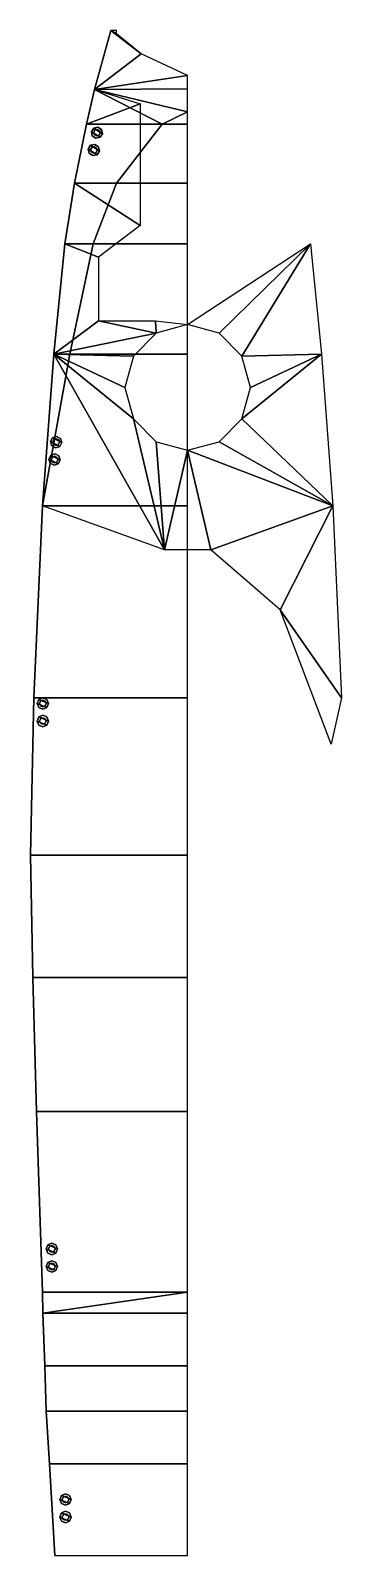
# Model space of a CAD drawing. Extents: x -3.3 to 3.2, y -16.3 to 15.8.
import ezdxf

# ---------------------------------------------------------------- set-up
doc = ezdxf.new("R2010")
doc.units = 0
doc.layers.add('0_2', color=7, linetype='CONTINUOUS')

msp = doc.modelspace()

# ---------------------------------------------------------------- linework, layer by layer
at = {"layer": '0_2'}
for points in [[(-1.62, 15.84, 2.67), (-1.96, 14.6, 1.43), (-1.96, 14.6, 1.43), (-0.98, 15.35, 1.73)], [(-1.96, 14.6, 2.57), (-1.96, 14.6, 1.43), (-1.96, 14.6, 1.43), (-1.62, 15.84, 2.67)], [(-1.62, 15.84, 2.67), (-1.62, 15.84, 2.67), (-0.98, 15.35, 1.73), (-1.5, 15.77, 2.53)], [(-1.62, 15.84, 2.67), (-1.62, 15.84, 2.67), (-1.5, 15.77, 2.53), (-1.5, 15.84, 2.67)], [(-1.96, 14.6, 1.43), (0, 14.89, 0.82), (0, 14.89, 0.82), (-0.98, 15.35, 1.73)], [(-1.96, 14.6, 1.43), (0, 14.61, 0.39), (0, 14.61, 0.39), (0, 14.89, 0.82)], [(-2.13, 13.87, 2.57), (-2.13, 13.87, 1.2), (-2.13, 13.87, 1.2), (-1.96, 14.6, 1.43)], [(-2.13, 13.87, 2.57), (-1.96, 14.6, 1.43), (-1.96, 14.6, 1.43), (-1.96, 14.6, 2.57)], [(-2.13, 13.87, 1.2), (-0.54, 13.87), (-0.54, 13.87), (-1.96, 14.6, 1.43)], [(-2.13, 13.87, 2.57), (-1.96, 14.6, 2.57), (-1, 14.3, 2.57), (-2.13, 13.87, 2.57)], [(-1.96, 14.6, 1.43), (0, 14.13), (0, 14.13), (0, 14.61, 0.39)], [(-1.96, 14.6, 1.43), (-0.54, 13.87), (-0.54, 13.87), (0, 14.13)], [(-1, 13.87, 2.57), (-2.13, 13.87, 2.57), (-1, 14.3, 2.57), (-1, 13.87, 2.57)], [(-0.54, 13.87), (0, 13.87, -0.2), (0, 14.13)], [(-2.38, 12.63, 2.54), (-2.38, 12.63, 0.88), (-2.13, 13.87, 1.2), (-2.13, 13.87, 2.57)], [(-2.38, 12.63, 0.88), (-1.5, 12.63), (-0.54, 13.87), (-2.13, 13.87, 1.2)], [(-1, 12.63, 2.54), (-2.38, 12.63, 2.54), (-2.13, 13.87, 2.57), (-1, 13.87, 2.57)], [(-1.979, 13.788, 2.79), (-1.889, 13.808, 2.79), (-1.889, 13.808, 2.84), (-1.979, 13.788, 2.84)], [(-1.889, 13.808, 2.84), (-1.812, 13.759, 2.84), (-1.792, 13.669, 2.84), (-1.979, 13.788, 2.84)], [(-1.889, 13.808, 2.79), (-1.812, 13.759, 2.79), (-1.812, 13.759, 2.84), (-1.889, 13.808, 2.84)], [(-1.5, 12.63), (0, 12.63, -0.59), (0, 13.87, -0.2), (-0.54, 13.87)], [(-2.028, 13.711, 2.79), (-1.979, 13.788, 2.79), (-1.979, 13.788, 2.84), (-2.028, 13.711, 2.84)], [(-1.979, 13.788, 2.84), (-1.792, 13.669, 2.84), (-1.841, 13.592, 2.84), (-2.028, 13.711, 2.84)], [(-2.008, 13.621, 2.79), (-2.028, 13.711, 2.79), (-2.028, 13.711, 2.84), (-2.008, 13.621, 2.84)], [(-2.028, 13.711, 2.84), (-1.841, 13.592, 2.84), (-1.931, 13.572, 2.84), (-2.008, 13.621, 2.84)], [(-1.931, 13.572, 2.79), (-2.008, 13.621, 2.79), (-2.008, 13.621, 2.84), (-1.931, 13.572, 2.84)], [(-1.979, 13.702, 2.55), (-1.95, 13.747, 2.55), (-1.95, 13.747, 2.79), (-1.979, 13.702, 2.79)], [(-1.967, 13.65, 2.55), (-1.979, 13.702, 2.55), (-1.979, 13.702, 2.79), (-1.967, 13.65, 2.79)], [(-1.922, 13.621, 2.55), (-1.967, 13.65, 2.55), (-1.967, 13.65, 2.79), (-1.922, 13.621, 2.79)], [(-1.95, 13.747, 2.55), (-1.898, 13.759, 2.55), (-1.898, 13.759, 2.79), (-1.95, 13.747, 2.79)], [(-1.841, 13.592, 2.79), (-1.931, 13.572, 2.79), (-1.931, 13.572, 2.84), (-1.841, 13.592, 2.84)], [(-1.87, 13.633, 2.55), (-1.922, 13.621, 2.55), (-1.922, 13.621, 2.79), (-1.87, 13.633, 2.79)], [(-1.898, 13.759, 2.55), (-1.853, 13.73, 2.55), (-1.853, 13.73, 2.79), (-1.898, 13.759, 2.79)], [(-1.841, 13.678, 2.55), (-1.87, 13.633, 2.55), (-1.87, 13.633, 2.79), (-1.841, 13.678, 2.79)], [(-1.853, 13.73, 2.55), (-1.841, 13.678, 2.55), (-1.841, 13.678, 2.79), (-1.853, 13.73, 2.79)], [(-1.792, 13.669, 2.79), (-1.841, 13.592, 2.79), (-1.841, 13.592, 2.84), (-1.792, 13.669, 2.84)], [(-1.812, 13.759, 2.79), (-1.792, 13.669, 2.79), (-1.792, 13.669, 2.84), (-1.812, 13.759, 2.84)], [(-2.043, 13.424, 2.84), (-1.856, 13.305, 2.84), (-1.905, 13.227, 2.84), (-2.092, 13.346, 2.84)], [(-2.092, 13.346, 2.79), (-2.043, 13.424, 2.79), (-2.043, 13.424, 2.84), (-2.092, 13.346, 2.84)], [(-2.092, 13.346, 2.84), (-1.905, 13.227, 2.84), (-1.995, 13.207, 2.84), (-2.073, 13.257, 2.84)], [(-2.073, 13.257, 2.79), (-2.092, 13.346, 2.79), (-2.092, 13.346, 2.84), (-2.073, 13.257, 2.84)], [(-1.995, 13.207, 2.79), (-2.073, 13.257, 2.79), (-2.073, 13.257, 2.84), (-1.995, 13.207, 2.84)], [(-1.953, 13.444, 2.84), (-1.876, 13.394, 2.84), (-1.856, 13.305, 2.84), (-2.043, 13.424, 2.84)], [(-2.043, 13.424, 2.79), (-1.953, 13.444, 2.79), (-1.953, 13.444, 2.84), (-2.043, 13.424, 2.84)], [(-2.043, 13.338, 2.55), (-2.014, 13.383, 2.55), (-2.014, 13.383, 2.79), (-2.043, 13.338, 2.79)], [(-2.032, 13.285, 2.55), (-2.043, 13.338, 2.55), (-2.043, 13.338, 2.79), (-2.032, 13.285, 2.79)], [(-1.986, 13.257, 2.55), (-2.032, 13.285, 2.55), (-2.032, 13.285, 2.79), (-1.986, 13.257, 2.79)], [(-2.014, 13.383, 2.55), (-1.962, 13.395, 2.55), (-1.962, 13.395, 2.79), (-2.014, 13.383, 2.79)], [(-1.905, 13.227, 2.79), (-1.995, 13.207, 2.79), (-1.995, 13.207, 2.84), (-1.905, 13.227, 2.84)], [(-1.934, 13.268, 2.55), (-1.986, 13.257, 2.55), (-1.986, 13.257, 2.79), (-1.934, 13.268, 2.79)], [(-1.962, 13.395, 2.55), (-1.917, 13.366, 2.55), (-1.917, 13.366, 2.79), (-1.962, 13.395, 2.79)], [(-1.953, 13.444, 2.79), (-1.876, 13.394, 2.79), (-1.876, 13.394, 2.84), (-1.953, 13.444, 2.84)], [(-1.905, 13.313, 2.55), (-1.934, 13.268, 2.55), (-1.934, 13.268, 2.79), (-1.905, 13.313, 2.79)], [(-1.917, 13.366, 2.55), (-1.905, 13.313, 2.55), (-1.905, 13.313, 2.79), (-1.917, 13.366, 2.79)], [(-1.856, 13.305, 2.79), (-1.905, 13.227, 2.79), (-1.905, 13.227, 2.84), (-1.856, 13.305, 2.84)], [(-1.876, 13.394, 2.79), (-1.856, 13.305, 2.79), (-1.856, 13.305, 2.84), (-1.876, 13.394, 2.84)], [(-2.59, 11.35, 0.58), (-1.99, 11.35), (-1.5, 12.63), (-2.38, 12.63, 0.88)], [(-2.59, 11.35, 2.54), (-2.59, 11.35, 0.58), (-2.38, 12.63, 0.88), (-2.38, 12.63, 2.54)], [(-1.88, 11.07, 2.534), (-2.59, 11.35, 2.54), (-2.38, 12.63, 2.54), (-1, 11.74, 2.54)], [(-1, 11.74, 2.54), (-2.38, 12.63, 2.54), (-2.38, 12.63, 2.54), (-1, 12.63, 2.54)], [(-1.99, 11.35), (0, 11.35, -0.65), (0, 12.63, -0.59), (-1.5, 12.63)], [(-2.82, 9.03, 0.18), (-2.48, 9.03), (-1.99, 11.35), (-2.59, 11.35, 0.58)], [(-2.82, 9.03, 2.49), (-2.82, 9.03, 0.18), (-2.59, 11.35, 0.58), (-2.59, 11.35, 2.54)], [(-1.88, 9.73, 2.505), (-2.82, 9.03, 2.49), (-2.59, 11.35, 2.54), (-1.88, 11.07, 2.534)], [(-2.48, 9.03), (0, 9.03, -0.69), (0, 11.35, -0.65), (-1.99, 11.35)], [(2.59, 11.35, 2.54), (0.66, 9.473, 2.5), (0, 9.65, 2.503), (2.59, 11.35, 2.54)], [(2.59, 11.35, 2.54), (1.143, 8.99, 2.489), (0.66, 9.473, 2.5), (2.59, 11.35, 2.54)], [(2.59, 11.35, 2.54), (2.82, 9.03, 2.49), (1.143, 8.99, 2.489), (2.59, 11.35, 2.54)], [(-0.66, 9.473, 2.5), (-2.82, 9.03, 2.49), (-1.88, 9.73, 2.505), (-0.66, 9.473, 2.5)], [(-0.66, 9.473, 2.5), (-1.88, 9.73, 2.505), (-0.68, 9.73, 2.505), (-0.66, 9.473, 2.5)], [(0, 9.65, 2.503), (-0.66, 9.473, 2.5), (-0.68, 9.73, 2.505), (0, 9.65, 2.503)], [(-1.143, 8.99, 2.489), (-2.82, 9.03, 2.49), (-0.66, 9.473, 2.5), (-1.143, 8.99, 2.489)], [(-3.06, 5.84), (0, 5.84, -0.75), (0, 9.03, -0.69), (-2.48, 9.03)], [(-3.06, 5.84, 2.44), (-3.06, 5.84), (-2.82, 9.03, 0.18), (-2.82, 9.03, 2.49)], [(-3.06, 5.84), (-3.06, 5.84), (-2.48, 9.03), (-2.82, 9.03, 0.18)], [(-0.49, 4.91, 2.426), (-3.06, 5.84, 2.44), (-2.82, 9.03, 2.49), (-0.49, 4.91, 2.426)], [(-0.49, 4.91, 2.426), (-2.82, 9.03, 2.49), (-1.143, 7.67, 2.469), (-0.49, 4.91, 2.426)], [(-1.143, 7.67, 2.469), (-2.82, 9.03, 2.49), (-1.32, 8.33, 2.479), (-1.143, 7.67, 2.469)], [(-1.32, 8.33, 2.479), (-2.82, 9.03, 2.49), (-1.143, 8.99, 2.489), (-1.32, 8.33, 2.479)], [(1.143, 8.99, 2.489), (2.82, 9.03, 2.49), (1.32, 8.33, 2.479), (1.143, 8.99, 2.489)], [(1.32, 8.33, 2.479), (2.82, 9.03, 2.49), (1.143, 7.67, 2.469), (1.32, 8.33, 2.479)], [(1.143, 7.67, 2.469), (2.82, 9.03, 2.49), (3.06, 5.84, 2.44), (1.143, 7.67, 2.469)], [(-0.49, 4.91, 2.426), (-1.143, 7.67, 2.469), (-0.66, 7.187, 2.461), (-0.49, 4.91, 2.426)], [(0.66, 7.187, 2.461), (1.143, 7.67, 2.469), (3.06, 5.84, 2.44), (0.66, 7.187, 2.461)], [(-2.847, 7.272, 2.74), (-2.65, 7.17, 2.74), (-2.693, 7.088, 2.74), (-2.89, 7.19, 2.74)], [(-2.89, 7.19, 2.69), (-2.847, 7.272, 2.69), (-2.847, 7.272, 2.74), (-2.89, 7.19, 2.74)], [(-2.89, 7.19, 2.74), (-2.693, 7.088, 2.74), (-2.78, 7.06, 2.74), (-2.862, 7.103, 2.74)], [(-2.862, 7.103, 2.69), (-2.89, 7.19, 2.69), (-2.89, 7.19, 2.74), (-2.862, 7.103, 2.74)], [(-2.78, 7.06, 2.69), (-2.862, 7.103, 2.69), (-2.862, 7.103, 2.74), (-2.78, 7.06, 2.74)], [(-2.76, 7.3, 2.74), (-2.678, 7.257, 2.74), (-2.65, 7.17, 2.74), (-2.847, 7.272, 2.74)], [(-2.847, 7.272, 2.69), (-2.76, 7.3, 2.69), (-2.76, 7.3, 2.74), (-2.847, 7.272, 2.74)], [(-2.84, 7.186, 2.45), (-2.815, 7.234, 2.45), (-2.815, 7.234, 2.69), (-2.84, 7.186, 2.69)], [(-2.824, 7.135, 2.45), (-2.84, 7.186, 2.45), (-2.84, 7.186, 2.69), (-2.824, 7.135, 2.69)], [(-2.776, 7.11, 2.45), (-2.824, 7.135, 2.45), (-2.824, 7.135, 2.69), (-2.776, 7.11, 2.69)], [(-2.815, 7.234, 2.45), (-2.764, 7.25, 2.45), (-2.764, 7.25, 2.69), (-2.815, 7.234, 2.69)], [(-2.693, 7.088, 2.69), (-2.78, 7.06, 2.69), (-2.78, 7.06, 2.74), (-2.693, 7.088, 2.74)], [(-2.725, 7.126, 2.45), (-2.776, 7.11, 2.45), (-2.776, 7.11, 2.69), (-2.725, 7.126, 2.69)], [(-2.764, 7.25, 2.45), (-2.716, 7.225, 2.45), (-2.716, 7.225, 2.69), (-2.764, 7.25, 2.69)], [(-2.76, 7.3, 2.69), (-2.678, 7.257, 2.69), (-2.678, 7.257, 2.74), (-2.76, 7.3, 2.74)], [(-2.7, 7.174, 2.45), (-2.725, 7.126, 2.45), (-2.725, 7.126, 2.69), (-2.7, 7.174, 2.69)], [(-2.716, 7.225, 2.45), (-2.7, 7.174, 2.45), (-2.7, 7.174, 2.69), (-2.716, 7.225, 2.69)], [(-2.65, 7.17, 2.69), (-2.693, 7.088, 2.69), (-2.693, 7.088, 2.74), (-2.65, 7.17, 2.74)], [(-2.678, 7.257, 2.69), (-2.65, 7.17, 2.69), (-2.65, 7.17, 2.74), (-2.678, 7.257, 2.74)], [(-0.49, 4.91, 2.426), (-0.66, 7.187, 2.461), (0, 7.01, 2.458), (-0.49, 4.91, 2.426)], [(0, 7.01, 2.458), (0.66, 7.187, 2.461), (3.06, 5.84, 2.44), (0, 7.01, 2.458)], [(-2.922, 6.822, 2.69), (-2.879, 6.903, 2.69), (-2.879, 6.903, 2.74), (-2.922, 6.822, 2.74)], [(-2.879, 6.903, 2.74), (-2.683, 6.801, 2.74), (-2.725, 6.719, 2.74), (-2.922, 6.822, 2.74)], [(-2.894, 6.734, 2.69), (-2.922, 6.822, 2.69), (-2.922, 6.822, 2.74), (-2.894, 6.734, 2.74)], [(-2.922, 6.822, 2.74), (-2.725, 6.719, 2.74), (-2.813, 6.692, 2.74), (-2.894, 6.734, 2.74)], [(-2.879, 6.903, 2.69), (-2.792, 6.931, 2.69), (-2.792, 6.931, 2.74), (-2.879, 6.903, 2.74)], [(-2.792, 6.931, 2.74), (-2.71, 6.889, 2.74), (-2.683, 6.801, 2.74), (-2.879, 6.903, 2.74)], [(-2.872, 6.818, 2.45), (-2.847, 6.865, 2.45), (-2.847, 6.865, 2.69), (-2.872, 6.818, 2.69)], [(-2.856, 6.766, 2.45), (-2.872, 6.818, 2.45), (-2.872, 6.818, 2.69), (-2.856, 6.766, 2.69)], [(-2.808, 6.742, 2.45), (-2.856, 6.766, 2.45), (-2.856, 6.766, 2.69), (-2.808, 6.742, 2.69)], [(-2.847, 6.865, 2.45), (-2.796, 6.881, 2.45), (-2.796, 6.881, 2.69), (-2.847, 6.865, 2.69)], [(-2.757, 6.758, 2.45), (-2.808, 6.742, 2.45), (-2.808, 6.742, 2.69), (-2.757, 6.758, 2.69)], [(-2.796, 6.881, 2.45), (-2.749, 6.856, 2.45), (-2.749, 6.856, 2.69), (-2.796, 6.881, 2.69)], [(-2.792, 6.931, 2.69), (-2.71, 6.889, 2.69), (-2.71, 6.889, 2.74), (-2.792, 6.931, 2.74)], [(-2.733, 6.805, 2.45), (-2.757, 6.758, 2.45), (-2.757, 6.758, 2.69), (-2.733, 6.805, 2.69)], [(-2.749, 6.856, 2.45), (-2.733, 6.805, 2.45), (-2.733, 6.805, 2.69), (-2.749, 6.856, 2.69)], [(-2.683, 6.801, 2.69), (-2.725, 6.719, 2.69), (-2.725, 6.719, 2.74), (-2.683, 6.801, 2.74)], [(-2.71, 6.889, 2.69), (-2.683, 6.801, 2.69), (-2.683, 6.801, 2.74), (-2.71, 6.889, 2.74)], [(0.49, 4.91, 2.426), (-0.49, 4.91, 2.426), (0, 7.01, 2.458), (0.49, 4.91, 2.426)], [(0.49, 4.91, 2.426), (0, 7.01, 2.458), (3.06, 5.84, 2.44), (0.49, 4.91, 2.426)], [(-2.813, 6.692, 2.69), (-2.894, 6.734, 2.69), (-2.894, 6.734, 2.74), (-2.813, 6.692, 2.74)], [(-2.725, 6.719, 2.69), (-2.813, 6.692, 2.69), (-2.813, 6.692, 2.74), (-2.725, 6.719, 2.74)], [(-3.24, 1.8), (0, 1.8, -0.81), (0, 5.84, -0.75), (-3.06, 5.84)], [(-3.24, 1.8, 2.38), (-3.24, 1.8), (-3.06, 5.84), (-3.06, 5.84, 2.44)], [(1.95, 3.65, 2.407), (0.49, 4.91, 2.426), (3.06, 5.84, 2.44), (1.95, 3.65, 2.407)], [(3.24, 1.8, 2.38), (1.95, 3.65, 2.407), (3.06, 5.84, 2.44), (3.24, 1.8, 2.38)], [(3.24, 1.8, 2.38), (3.02, 0.82, 2.374), (1.95, 3.65, 2.407), (3.24, 1.8, 2.38)], [(-3.31, -1.51), (0, -1.51, -0.85), (0, 1.8, -0.81), (-3.24, 1.8)], [(-3.31, -1.51, 2.36), (-3.31, -1.51), (-3.24, 1.8), (-3.24, 1.8, 2.38)], [(-3.135, 1.765, 2.66), (-2.93, 1.68, 2.66), (-2.965, 1.595, 2.66), (-3.17, 1.68, 2.66)], [(-3.17, 1.68, 2.61), (-3.135, 1.765, 2.61), (-3.135, 1.765, 2.66), (-3.17, 1.68, 2.66)], [(-3.17, 1.68, 2.66), (-2.965, 1.595, 2.66), (-3.05, 1.56, 2.66), (-3.135, 1.595, 2.66)], [(-3.135, 1.595, 2.61), (-3.17, 1.68, 2.61), (-3.17, 1.68, 2.66), (-3.135, 1.595, 2.66)], [(-3.05, 1.8, 2.66), (-2.965, 1.765, 2.66), (-2.93, 1.68, 2.66), (-3.135, 1.765, 2.66)], [(-3.135, 1.765, 2.61), (-3.05, 1.8, 2.61), (-3.05, 1.8, 2.66), (-3.135, 1.765, 2.66)], [(-3.12, 1.68, 2.37), (-3.099, 1.729, 2.37), (-3.099, 1.729, 2.61), (-3.12, 1.68, 2.61)], [(-3.099, 1.631, 2.37), (-3.12, 1.68, 2.37), (-3.12, 1.68, 2.61), (-3.099, 1.631, 2.61)], [(-3.099, 1.729, 2.37), (-3.05, 1.75, 2.37), (-3.05, 1.75, 2.61), (-3.099, 1.729, 2.61)], [(-3.05, 1.61, 2.37), (-3.099, 1.631, 2.37), (-3.099, 1.631, 2.61), (-3.05, 1.61, 2.61)], [(-3.05, 1.8, 2.61), (-2.965, 1.765, 2.61), (-2.965, 1.765, 2.66), (-3.05, 1.8, 2.66)], [(-3.05, 1.75, 2.37), (-3.001, 1.729, 2.37), (-3.001, 1.729, 2.61), (-3.05, 1.75, 2.61)], [(-3.001, 1.631, 2.37), (-3.05, 1.61, 2.37), (-3.05, 1.61, 2.61), (-3.001, 1.631, 2.61)], [(-3.001, 1.729, 2.37), (-2.98, 1.68, 2.37), (-2.98, 1.68, 2.61), (-3.001, 1.729, 2.61)], [(-2.98, 1.68, 2.37), (-3.001, 1.631, 2.37), (-3.001, 1.631, 2.61), (-2.98, 1.68, 2.61)], [(-2.965, 1.765, 2.61), (-2.93, 1.68, 2.61), (-2.93, 1.68, 2.66), (-2.965, 1.765, 2.66)], [(-2.93, 1.68, 2.61), (-2.965, 1.595, 2.61), (-2.965, 1.595, 2.66), (-2.93, 1.68, 2.66)], [(-3.17, 1.31, 2.61), (-3.135, 1.395, 2.61), (-3.135, 1.395, 2.66), (-3.17, 1.31, 2.66)], [(-3.135, 1.395, 2.66), (-2.93, 1.31, 2.66), (-2.965, 1.225, 2.66), (-3.17, 1.31, 2.66)], [(-3.135, 1.225, 2.61), (-3.17, 1.31, 2.61), (-3.17, 1.31, 2.66), (-3.135, 1.225, 2.66)], [(-3.17, 1.31, 2.66), (-2.965, 1.225, 2.66), (-3.05, 1.19, 2.66), (-3.135, 1.225, 2.66)], [(-3.05, 1.56, 2.61), (-3.135, 1.595, 2.61), (-3.135, 1.595, 2.66), (-3.05, 1.56, 2.66)], [(-3.135, 1.395, 2.61), (-3.05, 1.43, 2.61), (-3.05, 1.43, 2.66), (-3.135, 1.395, 2.66)], [(-3.05, 1.43, 2.66), (-2.965, 1.395, 2.66), (-2.93, 1.31, 2.66), (-3.135, 1.395, 2.66)], [(-3.12, 1.31, 2.37), (-3.099, 1.359, 2.37), (-3.099, 1.359, 2.61), (-3.12, 1.31, 2.61)], [(-3.099, 1.261, 2.37), (-3.12, 1.31, 2.37), (-3.12, 1.31, 2.61), (-3.099, 1.261, 2.61)], [(-3.099, 1.359, 2.37), (-3.05, 1.38, 2.37), (-3.05, 1.38, 2.61), (-3.099, 1.359, 2.61)], [(-2.965, 1.595, 2.61), (-3.05, 1.56, 2.61), (-3.05, 1.56, 2.66), (-2.965, 1.595, 2.66)], [(-3.05, 1.43, 2.61), (-2.965, 1.395, 2.61), (-2.965, 1.395, 2.66), (-3.05, 1.43, 2.66)], [(-3.05, 1.38, 2.37), (-3.001, 1.359, 2.37), (-3.001, 1.359, 2.61), (-3.05, 1.38, 2.61)], [(-3.001, 1.359, 2.37), (-2.98, 1.31, 2.37), (-2.98, 1.31, 2.61), (-3.001, 1.359, 2.61)], [(-2.98, 1.31, 2.37), (-3.001, 1.261, 2.37), (-3.001, 1.261, 2.61), (-2.98, 1.31, 2.61)], [(-2.965, 1.395, 2.61), (-2.93, 1.31, 2.61), (-2.93, 1.31, 2.66), (-2.965, 1.395, 2.66)], [(-2.93, 1.31, 2.61), (-2.965, 1.225, 2.61), (-2.965, 1.225, 2.66), (-2.93, 1.31, 2.66)], [(-3.05, 1.19, 2.61), (-3.135, 1.225, 2.61), (-3.135, 1.225, 2.66), (-3.05, 1.19, 2.66)], [(-3.05, 1.24, 2.37), (-3.099, 1.261, 2.37), (-3.099, 1.261, 2.61), (-3.05, 1.24, 2.61)], [(-3.001, 1.261, 2.37), (-3.05, 1.24, 2.37), (-3.05, 1.24, 2.61), (-3.001, 1.261, 2.61)], [(-2.965, 1.225, 2.61), (-3.05, 1.19, 2.61), (-3.05, 1.19, 2.66), (-2.965, 1.225, 2.66)], [(-3.26, -4.09), (0, -4.09, -0.93), (0, -1.51, -0.85), (-3.31, -1.51)], [(-3.26, -4.09, 2.32), (-3.26, -4.09), (-3.31, -1.51), (-3.31, -1.51, 2.36)], [(-3.18, -6.91), (0, -6.91, -0.97), (0, -4.09, -0.93), (-3.26, -4.09)], [(-3.18, -6.91, 2.29), (-3.18, -6.91), (-3.26, -4.09), (-3.26, -4.09, 2.32)], [(-3.06, -10.71), (0, -10.71, -1.02), (0, -6.91, -0.97), (-3.18, -6.91)], [(-3.06, -10.71, 2.24), (-3.06, -10.71), (-3.18, -6.91), (-3.18, -6.91, 2.29)], [(-2.945, -9.715, 2.53), (-2.74, -9.8, 2.53), (-2.775, -9.885, 2.53), (-2.98, -9.8, 2.53)], [(-2.98, -9.8, 2.48), (-2.945, -9.715, 2.48), (-2.945, -9.715, 2.53), (-2.98, -9.8, 2.53)], [(-2.945, -9.885, 2.48), (-2.98, -9.8, 2.48), (-2.98, -9.8, 2.53), (-2.945, -9.885, 2.53)], [(-2.98, -9.8, 2.53), (-2.775, -9.885, 2.53), (-2.86, -9.92, 2.53), (-2.945, -9.885, 2.53)], [(-2.86, -9.68, 2.53), (-2.775, -9.715, 2.53), (-2.74, -9.8, 2.53), (-2.945, -9.715, 2.53)], [(-2.945, -9.715, 2.48), (-2.86, -9.68, 2.48), (-2.86, -9.68, 2.53), (-2.945, -9.715, 2.53)], [(-2.86, -9.92, 2.48), (-2.945, -9.885, 2.48), (-2.945, -9.885, 2.53), (-2.86, -9.92, 2.53)], [(-2.93, -9.8, 2.24), (-2.909, -9.751, 2.24), (-2.909, -9.751, 2.48), (-2.93, -9.8, 2.48)], [(-2.909, -9.849, 2.24), (-2.93, -9.8, 2.24), (-2.93, -9.8, 2.48), (-2.909, -9.849, 2.48)], [(-2.909, -9.751, 2.24), (-2.86, -9.73, 2.24), (-2.86, -9.73, 2.48), (-2.909, -9.751, 2.48)], [(-2.86, -9.87, 2.24), (-2.909, -9.849, 2.24), (-2.909, -9.849, 2.48), (-2.86, -9.87, 2.48)], [(-2.86, -9.68, 2.48), (-2.775, -9.715, 2.48), (-2.775, -9.715, 2.53), (-2.86, -9.68, 2.53)], [(-2.86, -9.73, 2.24), (-2.811, -9.751, 2.24), (-2.811, -9.751, 2.48), (-2.86, -9.73, 2.48)], [(-2.811, -9.849, 2.24), (-2.86, -9.87, 2.24), (-2.86, -9.87, 2.48), (-2.811, -9.849, 2.48)], [(-2.775, -9.885, 2.48), (-2.86, -9.92, 2.48), (-2.86, -9.92, 2.53), (-2.775, -9.885, 2.53)], [(-2.811, -9.751, 2.24), (-2.79, -9.8, 2.24), (-2.79, -9.8, 2.48), (-2.811, -9.751, 2.48)], [(-2.79, -9.8, 2.24), (-2.811, -9.849, 2.24), (-2.811, -9.849, 2.48), (-2.79, -9.8, 2.48)], [(-2.775, -9.715, 2.48), (-2.74, -9.8, 2.48), (-2.74, -9.8, 2.53), (-2.775, -9.715, 2.53)], [(-2.74, -9.8, 2.48), (-2.775, -9.885, 2.48), (-2.775, -9.885, 2.53), (-2.74, -9.8, 2.53)], [(-2.945, -10.085, 2.53), (-2.74, -10.17, 2.53), (-2.775, -10.255, 2.53), (-2.98, -10.17, 2.53)], [(-2.98, -10.17, 2.48), (-2.945, -10.085, 2.48), (-2.945, -10.085, 2.53), (-2.98, -10.17, 2.53)], [(-2.98, -10.17, 2.53), (-2.775, -10.255, 2.53), (-2.86, -10.29, 2.53), (-2.945, -10.255, 2.53)], [(-2.945, -10.255, 2.48), (-2.98, -10.17, 2.48), (-2.98, -10.17, 2.53), (-2.945, -10.255, 2.53)], [(-2.86, -10.05, 2.53), (-2.775, -10.085, 2.53), (-2.74, -10.17, 2.53), (-2.945, -10.085, 2.53)], [(-2.945, -10.085, 2.48), (-2.86, -10.05, 2.48), (-2.86, -10.05, 2.53), (-2.945, -10.085, 2.53)], [(-2.86, -10.29, 2.48), (-2.945, -10.255, 2.48), (-2.945, -10.255, 2.53), (-2.86, -10.29, 2.53)], [(-2.93, -10.17, 2.24), (-2.909, -10.121, 2.24), (-2.909, -10.121, 2.48), (-2.93, -10.17, 2.48)], [(-2.909, -10.219, 2.24), (-2.93, -10.17, 2.24), (-2.93, -10.17, 2.48), (-2.909, -10.219, 2.48)], [(-2.909, -10.121, 2.24), (-2.86, -10.1, 2.24), (-2.86, -10.1, 2.48), (-2.909, -10.121, 2.48)], [(-2.86, -10.24, 2.24), (-2.909, -10.219, 2.24), (-2.909, -10.219, 2.48), (-2.86, -10.24, 2.48)], [(-2.86, -10.05, 2.48), (-2.775, -10.085, 2.48), (-2.775, -10.085, 2.53), (-2.86, -10.05, 2.53)], [(-2.86, -10.1, 2.24), (-2.811, -10.121, 2.24), (-2.811, -10.121, 2.48), (-2.86, -10.1, 2.48)], [(-2.811, -10.219, 2.24), (-2.86, -10.24, 2.24), (-2.86, -10.24, 2.48), (-2.811, -10.219, 2.48)], [(-2.775, -10.255, 2.48), (-2.86, -10.29, 2.48), (-2.86, -10.29, 2.53), (-2.775, -10.255, 2.53)], [(-2.811, -10.121, 2.24), (-2.79, -10.17, 2.24), (-2.79, -10.17, 2.48), (-2.811, -10.121, 2.48)], [(-2.79, -10.17, 2.24), (-2.811, -10.219, 2.24), (-2.811, -10.219, 2.48), (-2.79, -10.17, 2.48)], [(-2.775, -10.085, 2.48), (-2.74, -10.17, 2.48), (-2.74, -10.17, 2.53), (-2.775, -10.085, 2.53)], [(-2.74, -10.17, 2.48), (-2.775, -10.255, 2.48), (-2.775, -10.255, 2.53), (-2.74, -10.17, 2.53)], [(-3.05, -11.15), (0, -10.71, -1.02), (0, -10.71, -1.02), (-3.06, -10.71)], [(-3.05, -11.15, 2.24), (-3.05, -11.15), (-3.06, -10.71), (-3.06, -10.71, 2.24)], [(-3.05, -11.15), (0, -11.15, -0.68), (0, -11.15, -0.68), (0, -10.71, -1.02)], [(-3.01, -12.26), (0, -12.26, -0.55), (0, -11.15, -0.68), (-3.05, -11.15)], [(-3.01, -12.26, 2.24), (-3.01, -12.26), (-3.05, -11.15), (-3.05, -11.15, 2.24)], [(-2.98, -13.21), (0, -13.21, -0.4), (0, -12.26, -0.55), (-3.01, -12.26)], [(-2.98, -13.21, 2.24), (-2.98, -13.21), (-3.01, -12.26), (-3.01, -12.26, 2.24)], [(-2.91, -14.32), (0, -14.32, -0.12), (0, -13.21, -0.4), (-2.98, -13.21)], [(-2.91, -14.32, 2.24), (-2.91, -14.32), (-2.98, -13.21), (-2.98, -13.21, 2.24)], [(-2.8, -16.25), (0, -16.25, -0.12), (0, -14.32, -0.12), (-2.91, -14.32)], [(-2.8, -16.25, 2.24), (-2.8, -16.25), (-2.91, -14.32), (-2.91, -14.32, 2.24)], [(-2.69, -15.07, 2.48), (-2.655, -14.985, 2.48), (-2.655, -14.985, 2.53), (-2.69, -15.07, 2.53)], [(-2.655, -14.985, 2.53), (-2.45, -15.07, 2.53), (-2.485, -15.155, 2.53), (-2.69, -15.07, 2.53)], [(-2.69, -15.07, 2.53), (-2.485, -15.155, 2.53), (-2.57, -15.19, 2.53), (-2.655, -15.155, 2.53)], [(-2.655, -15.155, 2.48), (-2.69, -15.07, 2.48), (-2.69, -15.07, 2.53), (-2.655, -15.155, 2.53)], [(-2.655, -14.985, 2.48), (-2.57, -14.95, 2.48), (-2.57, -14.95, 2.53), (-2.655, -14.985, 2.53)], [(-2.57, -14.95, 2.53), (-2.485, -14.985, 2.53), (-2.45, -15.07, 2.53), (-2.655, -14.985, 2.53)], [(-2.64, -15.07, 2.24), (-2.619, -15.021, 2.24), (-2.619, -15.021, 2.48), (-2.64, -15.07, 2.48)], [(-2.619, -15.119, 2.24), (-2.64, -15.07, 2.24), (-2.64, -15.07, 2.48), (-2.619, -15.119, 2.48)], [(-2.619, -15.021, 2.24), (-2.57, -15, 2.24), (-2.57, -15, 2.48), (-2.619, -15.021, 2.48)], [(-2.57, -14.95, 2.48), (-2.485, -14.985, 2.48), (-2.485, -14.985, 2.53), (-2.57, -14.95, 2.53)], [(-2.57, -15, 2.24), (-2.521, -15.021, 2.24), (-2.521, -15.021, 2.48), (-2.57, -15, 2.48)], [(-2.521, -15.021, 2.24), (-2.5, -15.07, 2.24), (-2.5, -15.07, 2.48), (-2.521, -15.021, 2.48)], [(-2.5, -15.07, 2.24), (-2.521, -15.119, 2.24), (-2.521, -15.119, 2.48), (-2.5, -15.07, 2.48)], [(-2.485, -14.985, 2.48), (-2.45, -15.07, 2.48), (-2.45, -15.07, 2.53), (-2.485, -14.985, 2.53)], [(-2.45, -15.07, 2.48), (-2.485, -15.155, 2.48), (-2.485, -15.155, 2.53), (-2.45, -15.07, 2.53)], [(-2.69, -15.44, 2.48), (-2.655, -15.355, 2.48), (-2.655, -15.355, 2.53), (-2.69, -15.44, 2.53)], [(-2.655, -15.355, 2.53), (-2.45, -15.44, 2.53), (-2.485, -15.525, 2.53), (-2.69, -15.44, 2.53)], [(-2.57, -15.19, 2.48), (-2.655, -15.155, 2.48), (-2.655, -15.155, 2.53), (-2.57, -15.19, 2.53)], [(-2.655, -15.355, 2.48), (-2.57, -15.32, 2.48), (-2.57, -15.32, 2.53), (-2.655, -15.355, 2.53)], [(-2.57, -15.32, 2.53), (-2.485, -15.355, 2.53), (-2.45, -15.44, 2.53), (-2.655, -15.355, 2.53)], [(-2.64, -15.44, 2.24), (-2.619, -15.391, 2.24), (-2.619, -15.391, 2.48), (-2.64, -15.44, 2.48)], [(-2.57, -15.14, 2.24), (-2.619, -15.119, 2.24), (-2.619, -15.119, 2.48), (-2.57, -15.14, 2.48)], [(-2.619, -15.391, 2.24), (-2.57, -15.37, 2.24), (-2.57, -15.37, 2.48), (-2.619, -15.391, 2.48)], [(-2.521, -15.119, 2.24), (-2.57, -15.14, 2.24), (-2.57, -15.14, 2.48), (-2.521, -15.119, 2.48)], [(-2.485, -15.155, 2.48), (-2.57, -15.19, 2.48), (-2.57, -15.19, 2.53), (-2.485, -15.155, 2.53)], [(-2.57, -15.32, 2.48), (-2.485, -15.355, 2.48), (-2.485, -15.355, 2.53), (-2.57, -15.32, 2.53)], [(-2.57, -15.37, 2.24), (-2.521, -15.391, 2.24), (-2.521, -15.391, 2.48), (-2.57, -15.37, 2.48)], [(-2.521, -15.391, 2.24), (-2.5, -15.44, 2.24), (-2.5, -15.44, 2.48), (-2.521, -15.391, 2.48)], [(-2.485, -15.355, 2.48), (-2.45, -15.44, 2.48), (-2.45, -15.44, 2.53), (-2.485, -15.355, 2.53)], [(-2.655, -15.525, 2.48), (-2.69, -15.44, 2.48), (-2.69, -15.44, 2.53), (-2.655, -15.525, 2.53)], [(-2.69, -15.44, 2.53), (-2.485, -15.525, 2.53), (-2.57, -15.56, 2.53), (-2.655, -15.525, 2.53)], [(-2.57, -15.56, 2.48), (-2.655, -15.525, 2.48), (-2.655, -15.525, 2.53), (-2.57, -15.56, 2.53)], [(-2.619, -15.489, 2.24), (-2.64, -15.44, 2.24), (-2.64, -15.44, 2.48), (-2.619, -15.489, 2.48)], [(-2.57, -15.51, 2.24), (-2.619, -15.489, 2.24), (-2.619, -15.489, 2.48), (-2.57, -15.51, 2.48)], [(-2.521, -15.489, 2.24), (-2.57, -15.51, 2.24), (-2.57, -15.51, 2.48), (-2.521, -15.489, 2.48)], [(-2.485, -15.525, 2.48), (-2.57, -15.56, 2.48), (-2.57, -15.56, 2.53), (-2.485, -15.525, 2.53)], [(-2.5, -15.44, 2.24), (-2.521, -15.489, 2.24), (-2.521, -15.489, 2.48), (-2.5, -15.44, 2.48)], [(-2.45, -15.44, 2.48), (-2.485, -15.525, 2.48), (-2.485, -15.525, 2.53), (-2.45, -15.44, 2.53)]]:
    msp.add_3dface(points, dxfattribs=at)

doc.saveas('drawing.dxf')
